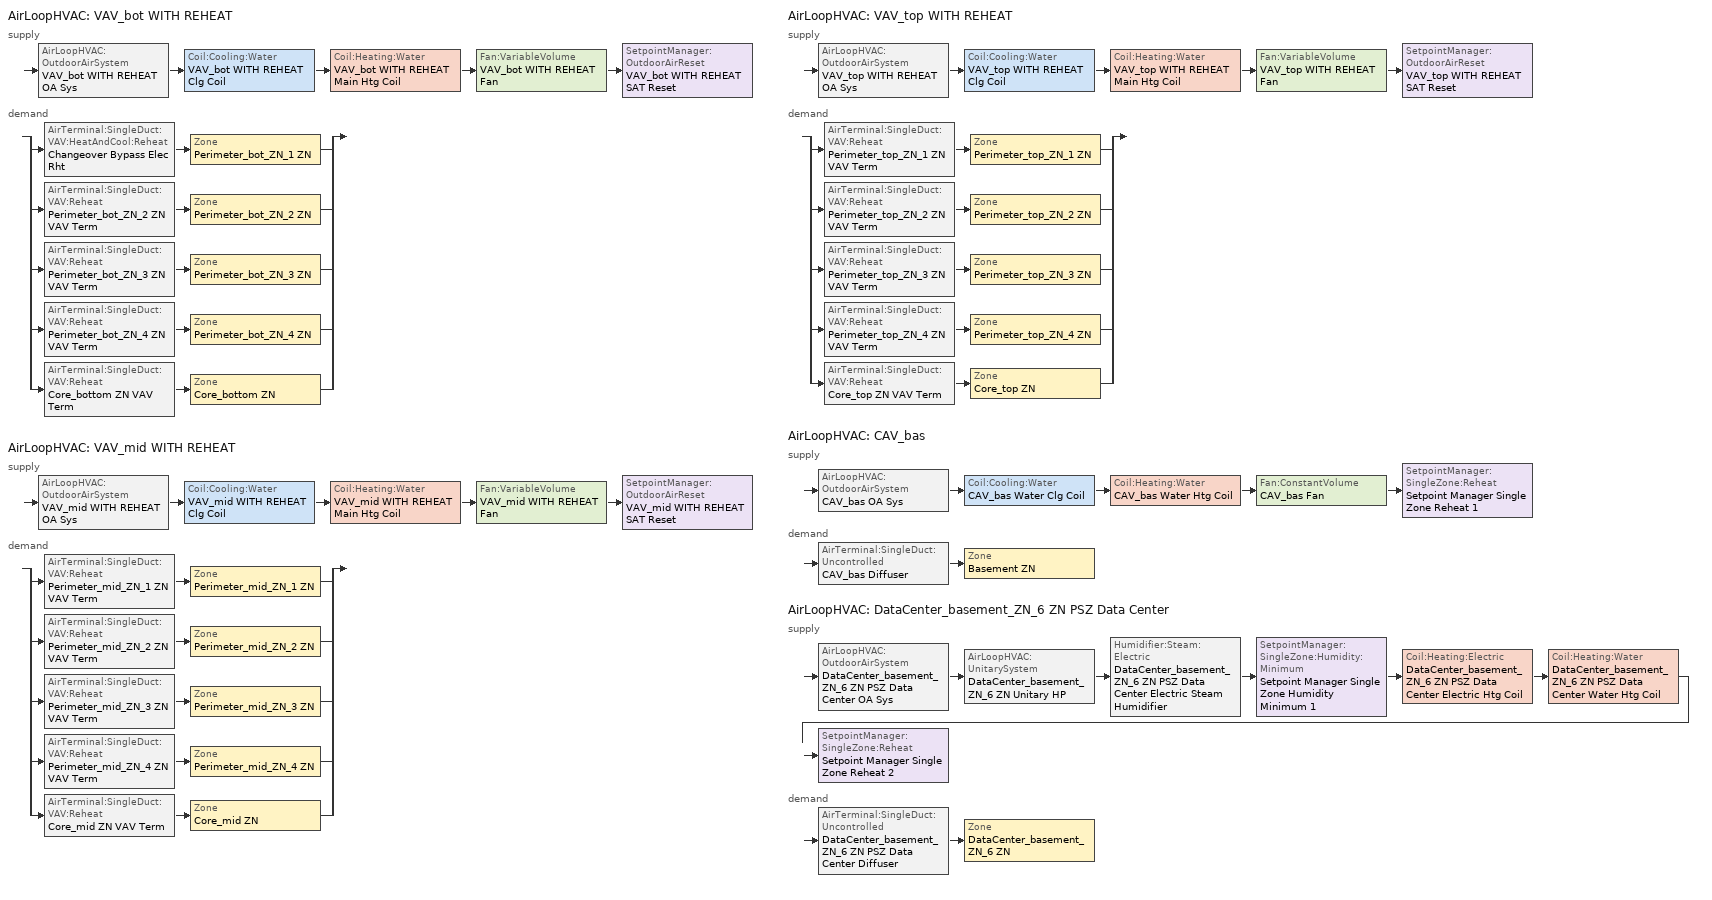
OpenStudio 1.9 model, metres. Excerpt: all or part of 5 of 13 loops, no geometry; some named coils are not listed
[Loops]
AirLoopHVAC 'VAV_bot WITH REHEAT'
 supply: AirLoopHVAC:OutdoorAirSystem 'VAV_bot WITH REHEAT OA Sys' > Coil:Cooling:Water 'VAV_bot WITH REHEAT Clg Coil' > Coil:Heating:Water 'VAV_bot WITH REHEAT Main Htg Coil' > Fan:VariableVolume 'VAV_bot WITH REHEAT Fan' > SetpointManager:OutdoorAirReset 'VAV_bot WITH REHEAT SAT Reset'
 demand: split
  | AirTerminal:SingleDuct:VAV:HeatAndCool:Reheat 'Changeover Bypass Elec Rht' > Zone 'Perimeter_bot_ZN_1 ZN'
  | AirTerminal:SingleDuct:VAV:Reheat 'Perimeter_bot_ZN_2 ZN VAV Term' > Zone 'Perimeter_bot_ZN_2 ZN'
  | AirTerminal:SingleDuct:VAV:Reheat 'Perimeter_bot_ZN_3 ZN VAV Term' > Zone 'Perimeter_bot_ZN_3 ZN'
  | AirTerminal:SingleDuct:VAV:Reheat 'Perimeter_bot_ZN_4 ZN VAV Term' > Zone 'Perimeter_bot_ZN_4 ZN'
  | AirTerminal:SingleDuct:VAV:Reheat 'Core_bottom ZN VAV Term' > Zone 'Core_bottom ZN'
AirLoopHVAC 'VAV_mid WITH REHEAT'
 supply: AirLoopHVAC:OutdoorAirSystem 'VAV_mid WITH REHEAT OA Sys' > Coil:Cooling:Water 'VAV_mid WITH REHEAT Clg Coil' > Coil:Heating:Water 'VAV_mid WITH REHEAT Main Htg Coil' > Fan:VariableVolume 'VAV_mid WITH REHEAT Fan' > SetpointManager:OutdoorAirReset 'VAV_mid WITH REHEAT SAT Reset'
 demand: split
  | AirTerminal:SingleDuct:VAV:Reheat 'Perimeter_mid_ZN_1 ZN VAV Term' > Zone 'Perimeter_mid_ZN_1 ZN'
  | AirTerminal:SingleDuct:VAV:Reheat 'Perimeter_mid_ZN_2 ZN VAV Term' > Zone 'Perimeter_mid_ZN_2 ZN'
  | AirTerminal:SingleDuct:VAV:Reheat 'Perimeter_mid_ZN_3 ZN VAV Term' > Zone 'Perimeter_mid_ZN_3 ZN'
  | AirTerminal:SingleDuct:VAV:Reheat 'Perimeter_mid_ZN_4 ZN VAV Term' > Zone 'Perimeter_mid_ZN_4 ZN'
  | AirTerminal:SingleDuct:VAV:Reheat 'Core_mid ZN VAV Term' > Zone 'Core_mid ZN'
AirLoopHVAC 'VAV_top WITH REHEAT'
 supply: AirLoopHVAC:OutdoorAirSystem 'VAV_top WITH REHEAT OA Sys' > Coil:Cooling:Water 'VAV_top WITH REHEAT Clg Coil' > Coil:Heating:Water 'VAV_top WITH REHEAT Main Htg Coil' > Fan:VariableVolume 'VAV_top WITH REHEAT Fan' > SetpointManager:OutdoorAirReset 'VAV_top WITH REHEAT SAT Reset'
 demand: split
  | AirTerminal:SingleDuct:VAV:Reheat 'Perimeter_top_ZN_1 ZN VAV Term' > Zone 'Perimeter_top_ZN_1 ZN'
  | AirTerminal:SingleDuct:VAV:Reheat 'Perimeter_top_ZN_2 ZN VAV Term' > Zone 'Perimeter_top_ZN_2 ZN'
  | AirTerminal:SingleDuct:VAV:Reheat 'Perimeter_top_ZN_3 ZN VAV Term' > Zone 'Perimeter_top_ZN_3 ZN'
  | AirTerminal:SingleDuct:VAV:Reheat 'Perimeter_top_ZN_4 ZN VAV Term' > Zone 'Perimeter_top_ZN_4 ZN'
  | AirTerminal:SingleDuct:VAV:Reheat 'Core_top ZN VAV Term' > Zone 'Core_top ZN'
AirLoopHVAC 'CAV_bas'
 supply: AirLoopHVAC:OutdoorAirSystem 'CAV_bas OA Sys' > Coil:Cooling:Water 'CAV_bas Water Clg Coil' > Coil:Heating:Water 'CAV_bas Water Htg Coil' > Fan:ConstantVolume 'CAV_bas Fan' > SetpointManager:SingleZone:Reheat 'Setpoint Manager Single Zone Reheat 1'
 demand: AirTerminal:SingleDuct:Uncontrolled 'CAV_bas Diffuser' > Zone 'Basement ZN'
AirLoopHVAC 'DataCenter_basement_ZN_6 ZN PSZ Data Center'
 supply: AirLoopHVAC:OutdoorAirSystem 'DataCenter_basement_ZN_6 ZN PSZ Data Center OA Sys' > AirLoopHVAC:UnitarySystem 'DataCenter_basement_ZN_6 ZN Unitary HP' > Humidifier:Steam:Electric 'DataCenter_basement_ZN_6 ZN PSZ Data Center Electric Steam Humidifier' > SetpointManager:SingleZone:Humidity:Minimum 'Setpoint Manager Single Zone Humidity Minimum 1' > Coil:Heating:Electric 'DataCenter_basement_ZN_6 ZN PSZ Data Center Electric Htg Coil' > Coil:Heating:Water 'DataCenter_basement_ZN_6 ZN PSZ Data Center Water Htg Coil' > SetpointManager:SingleZone:Reheat 'Setpoint Manager Single Zone Reheat 2'
 demand: AirTerminal:SingleDuct:Uncontrolled 'DataCenter_basement_ZN_6 ZN PSZ Data Center Diffuser' > Zone 'DataCenter_basement_ZN_6 ZN'
[Sizing:Zone] Zone Cooling Design Supply Air Temperature {C}=12.8; Zone Heating Design Supply Air Temperature {C}=40; Zone Cooling Design Supply Air Humidity Ratio {kg-H2O/kg-air}=0.0085; Zone Heating Design Supply Air Humidity Ratio {kg-H2O/kg-air}=0.008; Heating Design Air Flow Method=DesignDay
Name | Cooling Design Air Flow Method
Core_bottom ZN; Perimeter_bot_ZN_1 ZN; Perimeter_top_ZN_4 ZN; Perimeter_top_ZN_1 ZN; Perimeter_mid_ZN_2 ZN; Perimeter_mid_ZN_3 ZN; Perimeter_top_ZN_3 ZN; Core_top ZN; Core_mid ZN; Perimeter_bot_ZN_3 ZN; Perimeter_bot_ZN_4 ZN; Perimeter_bot_ZN_2 ZN; Perimeter_mid_ZN_4 ZN; Perimeter_mid_ZN_1 ZN; Perimeter_top_ZN_2 ZN | DesignDayWithLimit
Basement ZN; DataCenter_basement_ZN_6 ZN | DesignDay
[Zone equipment]
Core_bottom ZN: Core_bottom ZN VAV Term
Perimeter_bot_ZN_1 ZN: Changeover Bypass Elec Rht
Basement ZN: CAV_bas Diffuser
Perimeter_top_ZN_4 ZN: Perimeter_top_ZN_4 ZN VAV Term
Perimeter_top_ZN_1 ZN: Perimeter_top_ZN_1 ZN VAV Term
Perimeter_mid_ZN_2 ZN: Perimeter_mid_ZN_2 ZN VAV Term
Perimeter_mid_ZN_3 ZN: Perimeter_mid_ZN_3 ZN VAV Term
Perimeter_top_ZN_3 ZN: Perimeter_top_ZN_3 ZN VAV Term
Core_top ZN: Core_top ZN VAV Term
DataCenter_basement_ZN_6 ZN: DataCenter_basement_ZN_6 ZN PSZ Data Center Diffuser
Core_mid ZN: Core_mid ZN VAV Term
Perimeter_bot_ZN_3 ZN: Perimeter_bot_ZN_3 ZN VAV Term
Perimeter_bot_ZN_4 ZN: Perimeter_bot_ZN_4 ZN VAV Term
Perimeter_bot_ZN_2 ZN: Perimeter_bot_ZN_2 ZN VAV Term
Perimeter_mid_ZN_4 ZN: Perimeter_mid_ZN_4 ZN VAV Term
Perimeter_mid_ZN_1 ZN: Perimeter_mid_ZN_1 ZN VAV Term
Perimeter_top_ZN_2 ZN: Perimeter_top_ZN_2 ZN VAV Term
[AirLoopHVAC] Availability Schedule=OfficeLarge HVACOperationSchd; Design Supply Air Flow Rate {m3/s}=AutoSize
Name | Availability Manager
VAV_bot WITH REHEAT | Availability Manager Night Cycle 1
VAV_mid WITH REHEAT | Availability Manager Night Cycle 2
VAV_top WITH REHEAT | Availability Manager Night Cycle 3
CAV_bas | Availability Manager Night Cycle 4
DataCenter_basement_ZN_6 ZN PSZ Data Center | Availability Manager Night Cycle 5
[AvailabilityManager:NightCycle] Control Type=CycleOnAny
Availability Manager Night Cycle 1; Availability Manager Night Cycle 2; Availability Manager Night Cycle 3; Availability Manager Night Cycle 4; Availability Manager Night Cycle 5
[Sizing:System] Type of Load to Size On=Sensible; Preheat Design Temperature {C}=7; Preheat Design Humidity Ratio {kg-H2O/kg-Air}=0.008; Precool Design Temperature {C}=12.8; Precool Design Humidity Ratio {kg-H2O/kg-Air}=0.008; Central Cooling Design Supply Air Temperature {C}=12.8; Sizing Option=Coincident; 100% Outdoor Air in Cooling=No; 100% Outdoor Air in Heating=No; Central Cooling Design Supply Air Humidity Ratio {kg-H2O/kg-Air}=0.0085; Central Heating Design Supply Air Humidity Ratio {kg-H2O/kg-Air}=0.008; Cooling Design Air Flow Method=DesignDay; Cooling Design Air Flow Rate {m3/s}=0; Heating Design Air Flow Method=DesignDay; Heating Design Air Flow Rate {m3/s}=0; System Outdoor Air Method=ZoneSum; Zone Maximum Outdoor Air Fraction=1; Cooling Supply Air Flow Rate Per Floor Area {m3/s-m2}=0.00996765; Cooling Fraction of Autosized Cooling Supply Air Flow Rate=1; Cooling Supply Air Flow Rate Per Unit Cooling Capacity {m3/s-W}=3.94755e-05; Heating Supply Air Flow Rate Per Floor Area {m3/s-m2}=0.00996765; Heating Fraction of Autosized Heating Supply Air Flow Rate=1; Heating Fraction of Autosized Cooling Supply Air Flow Rate=1; Heating Supply Air Flow Rate Per Unit Heating Capacity {m3/s-W}=3.15882e-05; Cooling Design Capacity Method=CoolingDesignCapacity; Cooling Design Capacity {W}=autosize; Cooling Design Capacity Per Floor Area {W/m2}=234.7; Fraction of Autosized Cooling Design Capacity=1; Heating Design Capacity Method=HeatingDesignCapacity; Heating Design Capacity {W}=autosize; Heating Design Capacity Per Floor Area {W/m2}=157; Fraction of Autosized Heating Design Capacity=1; Central Cooling Capacity Control Method=OnOff
Name | Design Outdoor Air Flow Rate {m3/s} | Minimum System Air Flow Ratio | Central Heating Design Supply Air Temperature {C}
VAV_bot WITH REHEAT; VAV_mid WITH REHEAT; VAV_top WITH REHEAT | 25.3819 | 0.3 | 12.8
CAV_bas; DataCenter_basement_ZN_6 ZN PSZ Data Center | Autosize | 1 | 40
[Fan:VariableVolume] Availability Schedule=Always On Discrete; Fan Efficiency=0.61165; Pressure Rise {Pa}=1389.92; Maximum Flow Rate {m3/s}=Autosize; Fan Power Minimum Flow Rate Input Method=fraction; Fan Power Minimum Flow Fraction=0.25; Fan Power Minimum Air Flow Rate {m3/s}=0; Motor Efficiency=0.941; Motor In Airstream Fraction=1; Fan Power Coefficient 1=0.0407599; Fan Power Coefficient 2=0.088045; Fan Power Coefficient 3=-0.0729261; Fan Power Coefficient 4=0.94374; Fan Power Coefficient 5=0
VAV_bot WITH REHEAT Fan; VAV_mid WITH REHEAT Fan; VAV_top WITH REHEAT Fan
[Controller:WaterCoil]
Controller Water Coil 18: Action=Normal; Controller Convergence Tolerance {deltaC}=0.0001; Minimum Actuated Flow {m3/s}=0
[Controller:OutdoorAir] Minimum Outdoor Air Flow Rate {m3/s}=Autosize; Maximum Outdoor Air Flow Rate {m3/s}=Autosize; Economizer Control Action Type=ModulateFlow; Economizer Maximum Limit Dry-Bulb Temperature {C}=28; Economizer Maximum Limit Enthalpy {J/kg}=64000; Economizer Minimum Limit Dry-Bulb Temperature {C}=-100; Lockout Type=NoLockout; Minimum Limit Type=FixedMinimum; Minimum Outdoor Air Schedule=OfficeLarge MinOA_MotorizedDamper_Sched; High Humidity Control=No
Name | Economizer Control Type | Controller Mechanical Ventilation | Heat Recovery Bypass Control Type
VAV_bot WITH REHEAT OA Controller | DifferentialDryBulb | VAV_bot WITH REHEAT Vent Controller | BypassWhenOAFlowGreaterThanMinimum
VAV_mid WITH REHEAT OA Controller | DifferentialDryBulb | VAV_mid WITH REHEAT Vent Controller | BypassWhenOAFlowGreaterThanMinimum
VAV_top WITH REHEAT OA Controller | DifferentialDryBulb | VAV_top WITH REHEAT Vent Controller | BypassWhenOAFlowGreaterThanMinimum
CAV_bas OA Sys Controller | DifferentialDryBulb | Controller Mechanical Ventilation 1 | BypassWhenOAFlowGreaterThanMinimum
DataCenter_basement_ZN_6 ZN PSZ Data Center OA Sys Controller | NoEconomizer | Controller Mechanical Ventilation 2 | BypassWhenWithinEconomizerLimits
[Controller:MechanicalVentilation] Availability Schedule=Always On Discrete; System Outdoor Air Method=ZoneSum
VAV_bot WITH REHEAT Vent Controller; VAV_mid WITH REHEAT Vent Controller; VAV_top WITH REHEAT Vent Controller; Controller Mechanical Ventilation 1; Controller Mechanical Ventilation 2
[AirLoopHVAC:OutdoorAirSystem]
Name | Controller
VAV_bot WITH REHEAT OA Sys | VAV_bot WITH REHEAT OA Controller
VAV_mid WITH REHEAT OA Sys | VAV_mid WITH REHEAT OA Controller
VAV_top WITH REHEAT OA Sys | VAV_top WITH REHEAT OA Controller
CAV_bas OA Sys | CAV_bas OA Sys Controller
DataCenter_basement_ZN_6 ZN PSZ Data Center OA Sys | DataCenter_basement_ZN_6 ZN PSZ Data Center OA Sys Controller
[AirTerminal:SingleDuct:VAV:Reheat] Availability Schedule=Always On Discrete; Maximum Air Flow Rate {m3/s}=Autocalculate; Fixed Minimum Air Flow Rate {m3/s}=0; Maximum Hot Water or Steam Flow Rate {m3/s}=Autocalculate; Minimum Hot Water or Steam Flow Rate {m3/s}=0; Convergence Tolerance=0.001; Damper Heating Action=Reverse; Maximum Flow per Zone Floor Area During Reheat {m3/s-m2}=0; Maximum Flow Fraction During Reheat=0.5; Maximum Reheat Air Temperature {C}=40
Name | Zone Minimum Air Flow Input Method | Constant Minimum Air Flow Fraction | Reheat Coil
Perimeter_bot_ZN_2 ZN VAV Term | Constant | 0.70886 | Perimeter_bot_ZN_2 ZN Rht Coil
Perimeter_bot_ZN_3 ZN VAV Term | Constant | 0.717864 | Perimeter_bot_ZN_3 ZN Rht Coil
Perimeter_bot_ZN_4 ZN VAV Term | Constant | 0.7 | Perimeter_bot_ZN_4 ZN Rht Coil
Core_bottom ZN VAV Term | Constant | 0.717713 | Core_bottom ZN Rht Coil
Perimeter_mid_ZN_1 ZN VAV Term | FixedFlowRate | 0.72369 | Perimeter_mid_ZN_1 ZN Rht Coil
Perimeter_mid_ZN_2 ZN VAV Term | Constant | 0.7 | Perimeter_mid_ZN_2 ZN Rht Coil
Perimeter_mid_ZN_3 ZN VAV Term | Constant | 0.723675 | Perimeter_mid_ZN_3 ZN Rht Coil
Perimeter_mid_ZN_4 ZN VAV Term | Constant | 0.7 | Perimeter_mid_ZN_4 ZN Rht Coil
Core_mid ZN VAV Term | FixedFlowRate | 0.723522 | Core_mid ZN Rht Coil
Perimeter_top_ZN_1 ZN VAV Term | Constant | 0.725222 | Perimeter_top_ZN_1 ZN Rht Coil
Perimeter_top_ZN_2 ZN VAV Term | Constant | 0.7 | Perimeter_top_ZN_2 ZN Rht Coil
Perimeter_top_ZN_3 ZN VAV Term | Constant | 0.725206 | Perimeter_top_ZN_3 ZN Rht Coil
Perimeter_top_ZN_4 ZN VAV Term | Constant | 0.7 | Perimeter_top_ZN_4 ZN Rht Coil
Core_top ZN VAV Term | Constant | 0.725053 | Core_top ZN Rht Coil
[SetpointManager:SingleZone:Reheat]
Name | Minimum Supply Air Temperature {C} | Maximum Supply Air Temperature {C} | Control Zone
Setpoint Manager Single Zone Reheat 1 | 10 | 50 | Basement ZN
Setpoint Manager Single Zone Reheat 2 | 12.7778 | 40 | DataCenter_basement_ZN_6 ZN
[Fan:ConstantVolume]
CAV_bas Fan: Availability Schedule=Always On Discrete; Fan Efficiency=0.6084; Pressure Rise {Pa}=1018.77; Maximum Flow Rate {m3/s}=AutoSize; Motor Efficiency=0.936
[AirTerminal:SingleDuct:Uncontrolled] Availability Schedule=Always On Discrete; Maximum Air Flow Rate {m3/s}=AutoSize
CAV_bas Diffuser; DataCenter_basement_ZN_6 ZN PSZ Data Center Diffuser
[Fan:OnOff]
DataCenter_basement_ZN_6 ZN PSZ Data Center Fan: Availability Schedule=OfficeLarge HVACOperationSchd; Fan Efficiency=0.58175; Pressure Rise {Pa}=622.722; Maximum Flow Rate {m3/s}=autosize; Motor Efficiency=0.895; Motor In Airstream Fraction=1; Fan Power Ratio Function of Speed Ratio Curve=Fan On Off Power Curve; Fan Efficiency Ratio Function of Speed Ratio Curve=Fan On Off Efficiency Curve
[Coil:Heating:Electric]
Name | Availability Schedule
DataCenter_basement_ZN_6 ZN PSZ Data Center Electric Backup Htg Coil; DataCenter_basement_ZN_6 ZN PSZ Data Center Electric Htg Coil | Always On Discrete
Changeover Bypass Elec Rht Coil | Always On Discrete 1
[Humidifier:Steam:Electric]
DataCenter_basement_ZN_6 ZN PSZ Data Center Electric Steam Humidifier: Rated Capacity {m3/s}=3.72e-05; Rated Power {W}=100000
[SetpointManager:SingleZone:Humidity:Minimum]
Setpoint Manager Single Zone Humidity Minimum 1: Control Variable=MinimumHumidityRatio; Control Zone=DataCenter_basement_ZN_6 ZN
[AirLoopHVAC:UnitarySystem]
DataCenter_basement_ZN_6 ZN Unitary HP: Control Type=Load; Controlling Zone or Thermostat Location=DataCenter_basement_ZN_6 ZN; Dehumidification Control Type=None; Supply Fan=DataCenter_basement_ZN_6 ZN PSZ Data Center Fan; Fan Placement=BlowThrough; Supply Air Fan Operating Mode Schedule=Always On Discrete; Heating Coil=DataCenter_basement_ZN_6 ZN PSZ Data Center Water-to-Air HP Htg Coil; DX Heating Coil Sizing Ratio=1; Cooling Coil=DataCenter_basement_ZN_6 ZN PSZ Data Center Water-to-Air HP Clg Coil; Use DOAS DX Cooling Coil=No; DOAS DX Cooling Coil Leaving Minimum Air Temperature {C}=2; Latent Load Control=SensibleOnlyLoadControl; Supplemental Heating Coil=DataCenter_basement_ZN_6 ZN PSZ Data Center Electric Backup Htg Coil; Supply Air Flow Rate During Cooling Operation {m3/s}=autosize; Supply Air Flow Rate During Heating Operation {m3/s}=autosize; Supply Air Flow Rate When No Cooling or Heating is Required {m3/s}=autosize; Maximum Supply Air Temperature {C}=80; Maximum Outdoor Dry-Bulb Temperature for Supplemental Heater Operation {C}=4.44444; Maximum Cycling Rate {cycles/hr}=2.5; Heat Pump Time Constant {s}=60; Fraction of On-Cycle Power Use=0.01; Heat Pump Fan Delay Time {s}=60; Ancilliary On-Cycle Electric Power {W}=0; Ancilliary Off-Cycle Electric Power {W}=0
[SetpointManager:OutdoorAirReset] Control Variable=Temperature; Setpoint at Outdoor Low Temperature {C}=15.5778; Outdoor Low Temperature {C}=10; Setpoint at Outdoor High Temperature {C}=12.8; Outdoor High Temperature {C}=21.1111
VAV_bot WITH REHEAT SAT Reset; VAV_mid WITH REHEAT SAT Reset; VAV_top WITH REHEAT SAT Reset
[AirTerminal:SingleDuct:VAV:HeatAndCool:Reheat]
Changeover Bypass Elec Rht: Maximum Air Flow Rate {m3/s}=autosize; Zone Minimum Air Flow Fraction=0; Reheat Coil=Changeover Bypass Elec Rht Coil; Maximum Hot Water or Steam Flow Rate {m3/s}=autosize; Minimum Hot Water or Steam Flow Rate {m3/s}=0; Convergence Tolerance=0.001; Maximum Reheat Air Temperature {C}=1000
[Schedule:Ruleset]
Name | Default Day Schedule | Summer Design Day Schedule | Winter Design Day Schedule
OfficeLarge HVACOperationSchd | OfficeLarge HVACOperationSchd Default | OfficeLarge HVACOperationSchd Summer Design Day | OfficeLarge HVACOperationSchd Winter Design Day
OfficeLarge MinOA_MotorizedDamper_Sched | OfficeLarge MinOA_MotorizedDamper_Sched Default | OfficeLarge MinOA_MotorizedDamper_Sched Summer Design Day | OfficeLarge MinOA_MotorizedDamper_Sched Winter Design Day
[Schedule:Day]
OfficeLarge HVACOperationSchd Default; OfficeLarge MinOA_MotorizedDamper_Sched Default: 24, 0, 0
OfficeLarge HVACOperationSchd Summer Design Day; OfficeLarge HVACOperationSchd Summer Design Day 1: 6, 0, 0, 22, 0, 1, 24, 0, 0
OfficeLarge HVACOperationSchd Winter Design Day; OfficeLarge HVACOperationSchd Summer Design Day 2: 6, 0, 0, 18, 0, 1, 24, 0, 0
OfficeLarge MinOA_MotorizedDamper_Sched Summer Design Day; OfficeLarge MinOA_MotorizedDamper_Sched Summer Design Day 1: 7, 0, 0, 22, 0, 1, 24, 0, 0
OfficeLarge MinOA_MotorizedDamper_Sched Winter Design Day; OfficeLarge MinOA_MotorizedDamper_Sched Summer Design Day 2: 7, 0, 0, 18, 0, 1, 24, 0, 0
[Schedule:Rule] Date Specification Type=DateRange; Start Month=1; Start Day=1; End Month=12; End Day=31
Name | Schedule Ruleset | Rule Order | Day Schedule | Apply Monday | Apply Tuesday | Apply Wednesday | Apply Thursday | Apply Friday | Apply Saturday
Schedule Rule 9 | OfficeLarge HVACOperationSchd | 1 | OfficeLarge HVACOperationSchd Summer Design Day 1 | Yes | Yes | Yes | Yes | Yes
Schedule Rule 10 | OfficeLarge HVACOperationSchd | 0 | OfficeLarge HVACOperationSchd Summer Design Day 2 |  |  |  |  |  | Yes
Schedule Rule 11 | OfficeLarge MinOA_MotorizedDamper_Sched | 1 | OfficeLarge MinOA_MotorizedDamper_Sched Summer Design Day 1 | Yes | Yes | Yes | Yes | Yes
Schedule Rule 12 | OfficeLarge MinOA_MotorizedDamper_Sched | 0 | OfficeLarge MinOA_MotorizedDamper_Sched Summer Design Day 2 |  |  |  |  |  | Yes
[Schedule:Constant] Value=1
Always On Discrete; Always On Discrete 1
[Curve:Cubic]
Fan On Off Efficiency Curve: Coefficient1 Constant=1; Coefficient2 x=0; Coefficient3 x**2=0; Coefficient4 x**3=0; Minimum Value of x {BasedOnField A2}=0; Maximum Value of x {BasedOnField A2}=1
[Curve:Exponent]
Fan On Off Power Curve: Coefficient1 Constant=1; Coefficient2 Constant=0; Coefficient3 Constant=0; Minimum Value of x {BasedOnField A2}=0; Maximum Value of x {BasedOnField A2}=1
